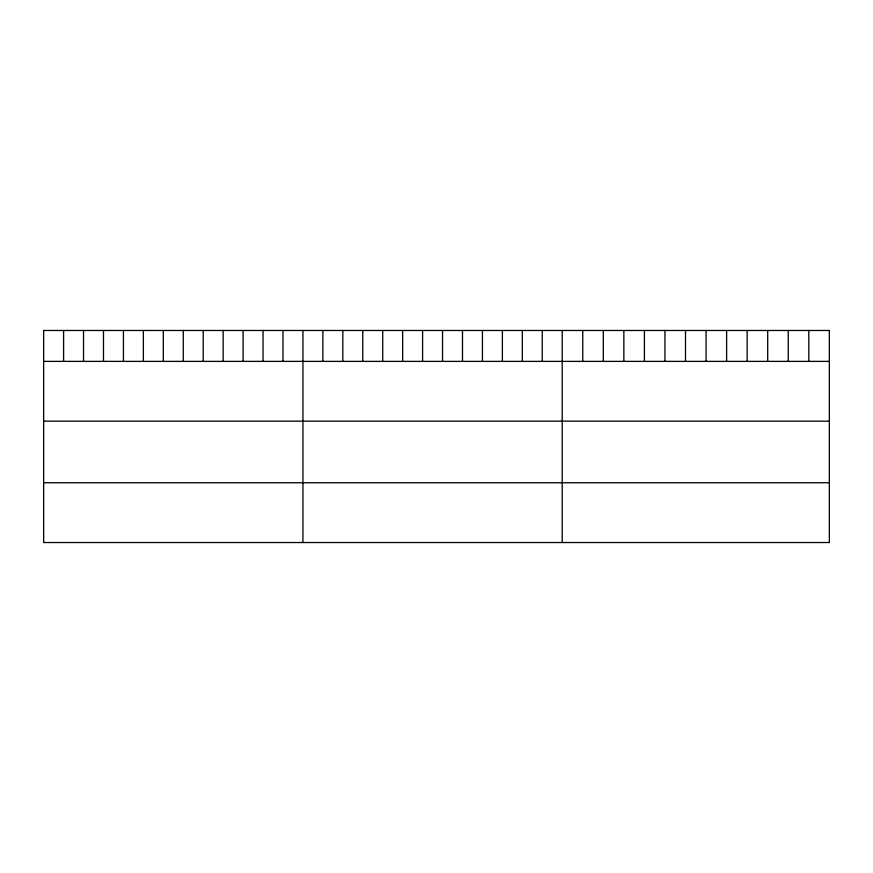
<?xml version="1.0" encoding="UTF-8"?>
<svg xmlns="http://www.w3.org/2000/svg" width="873" height="873" viewBox="0 0 873 873"><rect width="100%" height="100%" fill="white"/><g stroke="black" fill="none" stroke-linecap="round" stroke-linejoin="round"><path stroke-width="1.31" d="M43.65 361.378L829.35 361.378M43.65 421.157L829.35 421.157M43.65 482.747L829.35 482.747M808.802 330.474L808.802 361.378M788.254 330.474L788.254 361.378M767.705 330.474L767.705 361.378M747.157 330.474L747.157 361.378M726.609 330.474L726.609 361.378M706.061 330.474L706.061 361.378M685.501 330.474L685.501 361.378M664.953 330.474L664.953 361.378M644.405 330.474L644.405 361.378M623.857 330.474L623.857 361.378M603.308 330.474L603.308 361.378M582.76 330.474L582.76 361.378M562.212 330.474L562.212 542.526M542.264 330.474L542.264 361.378M522.327 330.474L522.327 361.378M502.379 330.474L502.379 361.378M482.431 330.474L482.431 361.378M462.494 330.474L462.494 361.378M442.546 330.474L442.546 361.378M422.597 330.474L422.597 361.378M402.649 330.474L402.649 361.378M382.712 330.474L382.712 361.378M362.764 330.474L362.764 361.378M342.816 330.474L342.816 361.378M322.879 330.474L322.879 361.378M302.931 330.474L302.931 542.526M282.983 330.474L282.983 361.378M263.046 330.474L263.046 361.378M243.098 330.474L243.098 361.378M223.15 330.474L223.15 361.378M203.213 330.474L203.213 361.378M183.265 330.474L183.265 361.378M163.316 330.474L163.316 361.378M143.368 330.474L143.368 361.378M123.431 330.474L123.431 361.378M103.483 330.474L103.483 361.378M83.535 330.474L83.535 361.378M63.598 330.474L63.598 361.378M829.35 330.474L43.65 330.474L43.65 542.526L829.35 542.526L829.35 330.474"/></g></svg>
